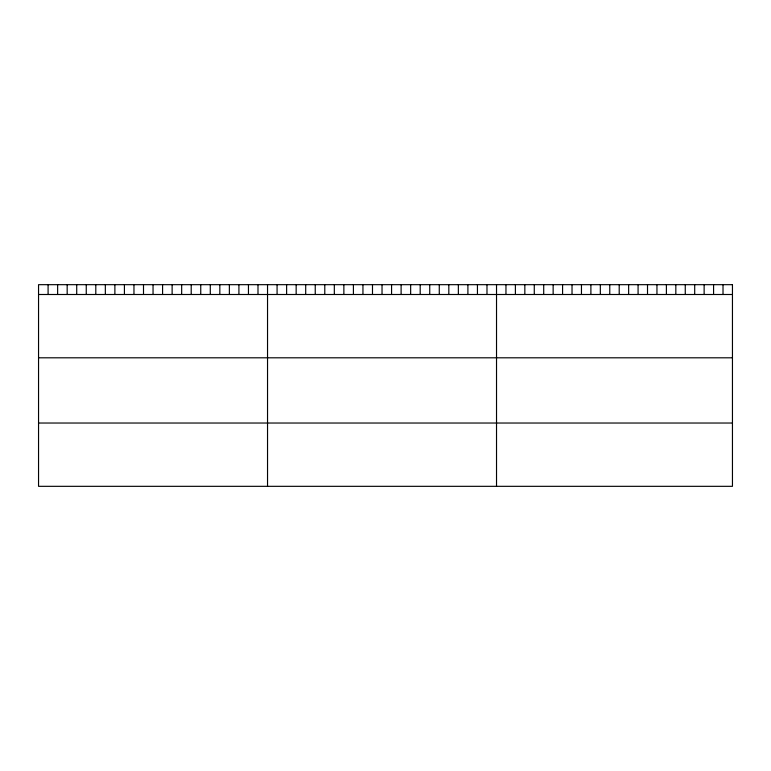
<?xml version="1.0" encoding="UTF-8"?>
<svg xmlns="http://www.w3.org/2000/svg" width="771" height="771" viewBox="0 0 771 771"><rect width="100%" height="100%" fill="white"/><g stroke="black" fill="none" stroke-linecap="round" stroke-linejoin="round"><path stroke-width="1.16" d="M38.55 294.493L732.45 294.493M38.55 357.802L732.45 357.802M38.55 423.028L732.45 423.028M723.015 284.672L723.015 294.493M713.58 284.672L713.58 294.493M704.135 284.672L704.135 294.493M694.7 284.672L694.7 294.493M685.265 284.672L685.265 294.493M675.83 284.672L675.83 294.493M666.395 284.672L666.395 294.493M656.95 284.672L656.95 294.493M647.515 284.672L647.515 294.493M638.08 284.672L638.08 294.493M628.644 284.672L628.644 294.493M619.209 284.672L619.209 294.493M609.765 284.672L609.765 294.493M600.33 284.672L600.33 294.493M590.894 284.672L590.894 294.493M581.459 284.672L581.459 294.493M572.024 284.672L572.024 294.493M562.579 284.672L562.579 294.493M553.144 284.672L553.144 294.493M543.709 284.672L543.709 294.493M534.274 284.672L534.274 294.493M524.839 284.672L524.839 294.493M515.394 284.672L515.394 294.493M505.959 284.672L505.959 294.493M496.524 284.672L496.524 486.328M486.983 284.672L486.983 294.493M477.442 284.672L477.442 294.493M467.901 284.672L467.901 294.493M458.36 284.672L458.36 294.493M448.818 284.672L448.818 294.493M439.277 284.672L439.277 294.493M429.736 284.672L429.736 294.493M420.195 284.672L420.195 294.493M410.654 284.672L410.654 294.493M401.113 284.672L401.113 294.493M391.572 284.672L391.572 294.493M382.03 284.672L382.03 294.493M372.489 284.672L372.489 294.493M362.948 284.672L362.948 294.493M353.407 284.672L353.407 294.493M343.866 284.672L343.866 294.493M334.325 284.672L334.325 294.493M324.784 284.672L324.784 294.493M315.243 284.672L315.243 294.493M305.702 284.672L305.702 294.493M296.16 284.672L296.16 294.493M286.619 284.672L286.619 294.493M277.078 284.672L277.078 294.493M267.537 284.672L267.537 486.328M257.996 284.672L257.996 294.493M248.455 284.672L248.455 294.493M238.914 284.672L238.914 294.493M229.373 284.672L229.373 294.493M219.831 284.672L219.831 294.493M210.29 284.672L210.29 294.493M200.749 284.672L200.749 294.493M191.208 284.672L191.208 294.493M181.667 284.672L181.667 294.493M172.126 284.672L172.126 294.493M162.585 284.672L162.585 294.493M153.044 284.672L153.044 294.493M143.502 284.672L143.502 294.493M133.961 284.672L133.961 294.493M124.42 284.672L124.42 294.493M114.879 284.672L114.879 294.493M105.338 284.672L105.338 294.493M95.797 284.672L95.797 294.493M86.256 284.672L86.256 294.493M76.715 284.672L76.715 294.493M67.173 284.672L67.173 294.493M57.632 284.672L57.632 294.493M48.091 284.672L48.091 294.493M732.45 284.672L38.55 284.672L38.55 486.328L732.45 486.328L732.45 284.672"/></g></svg>
